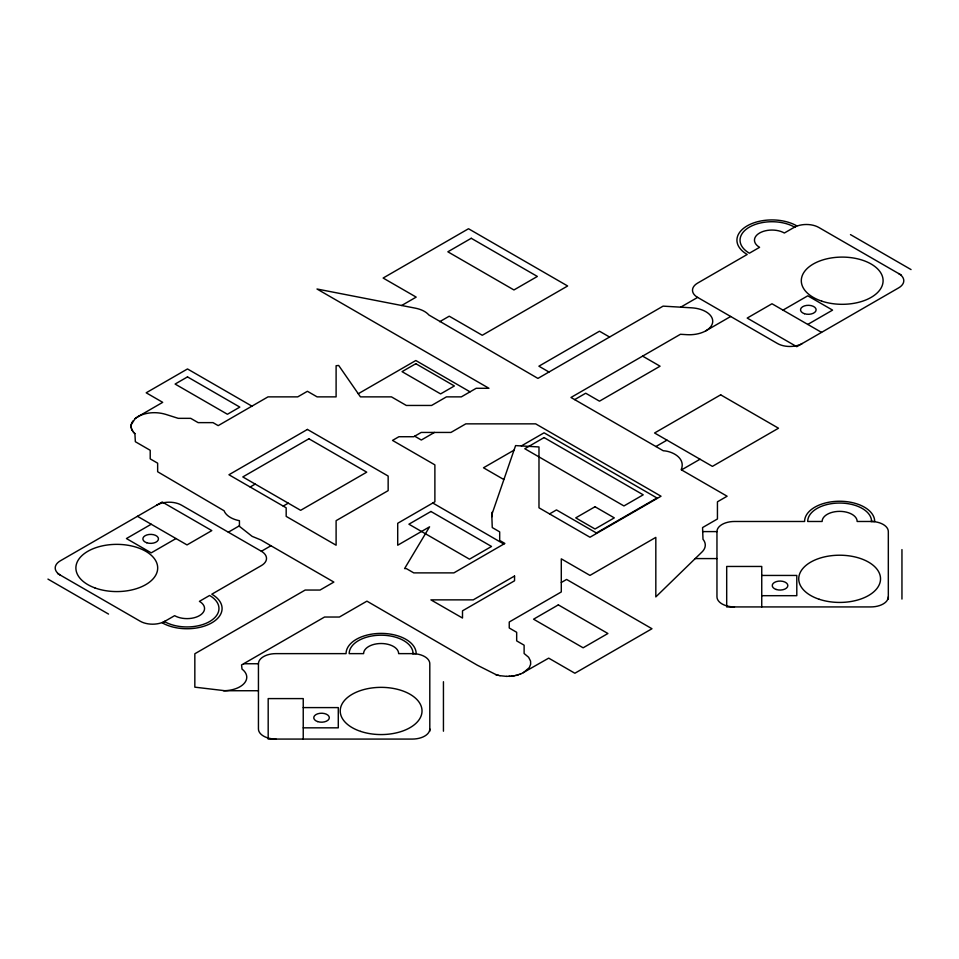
<?xml version="1.0" encoding="UTF-8"?>
<svg xmlns="http://www.w3.org/2000/svg" width="959" height="959" viewBox="0 0 959 959"><rect width="100%" height="100%" fill="white"/><g stroke="black" fill="none" stroke-linecap="round" stroke-linejoin="round"><path stroke-width="1.44" d="M131.083 426.18L131.479 428.661M131.143 425.448L131.203 424.801L131.131 426.707M491.787 514.695L515.594 445.599L538.982 446.954L538.982 507.802L589.977 537.244L661.027 496.223L535.673 423.854L465.81 423.854L450.946 432.437L421.205 432.437L413.761 436.729L398.896 436.729L392.519 440.409L434.883 464.875L434.883 501.809L397.709 523.278L397.709 545.215L429.584 526.815L404.578 568.591L406.328 568.591L413.761 572.883L453.895 572.883L504.878 543.441L499.687 540.444L499.687 531.861L492.255 527.57L491.787 514.647L491.847 515.331M491.847 514.012L491.907 513.341M131.215 424.705L135.135 418.592M492.075 512.693L492.255 512.034M131.395 424.07L131.575 423.434M131.839 422.835L132.126 422.212M132.522 421.576L132.905 420.965M135.782 418.1L136.454 417.585M135.159 418.568L138.072 416.566M137.245 417.081L162.706 402.336L146.188 392.794L187.496 368.951L251.929 406.148M401.653 305.501L416.182 297.11L383.132 278.038L468.507 228.745L567.644 285.986L482.269 335.266L449.232 316.194L439.69 321.697M358.27 393.741L415.822 360.524L470.054 391.835M151.222 524.237L126.432 538.55L151.222 552.863L176 538.55M250.155 487.004L255.202 484.091M228.326 532.197L239.438 525.772M283.205 506.088L288.251 503.163M434.451 432.437L421.325 440.025L414.696 436.189M680.686 307.18L697.625 297.398L777.485 343.514A17.526 10.117 0 0 0 802.275 343.514M156.725 505.165A17.526 10.117 0 0 1 181.515 505.165L261.375 551.269L270.941 545.755M574.657 399.615L585.721 393.226L599.483 401.174L660.068 366.194L642.614 356.125M705.884 330.795L730.674 316.482M513.988 450.191L483.492 467.788L503.703 479.464M521.348 445.935L544.077 432.809L656.987 497.997L596.402 532.976L556.472 509.924L549.567 513.916M783 310.117L807.778 295.816L832.568 310.117L807.778 324.43M655.92 446.522L666.973 440.145M681.525 469.898L700.022 459.229M561.291 582.509L566.601 579.44L651.976 628.732L574.873 673.242L548.704 658.138L521.097 673.841L514.228 675.819L506.712 676.383M523.41 672.715L529.308 667.608L530.663 664.215L530.555 661.087L528.637 657.287L524.117 653.499L524.117 645.179L516.673 640.888L516.673 632.293L509.241 628.001L509.241 622.007L561.291 591.955L561.291 558.845L589.977 575.4L655.824 537.376L655.824 596.906L702.012 551.976A23.364 13.486 0 0 0 702.995 539.27L702.563 527.57L717.44 518.975L717.44 501.809L727.114 496.223L681.214 469.718C685.985 458.33 672.691 451.209 663.244 450.754L570.965 397.482L680.434 334.283L686.992 334.679A23.364 13.486 0 0 0 705.824 330.831L707.37 329.848A23.364 13.486 0 0 0 710.979 316.134A23.364 13.486 0 0 0 691.739 307.827L663.089 306.137L537.927 378.409L428.853 314.972A23.364 13.486 0 0 0 415.391 308.175L316.997 289.007L488.946 388.287L476.191 388.287L461.327 396.87L446.45 396.87L431.586 405.453L406.328 405.453L391.452 396.87L360.44 396.87L338.683 365.451L336.106 365.727L336.106 396.87L317.105 396.87L307.419 391.284L297.746 396.87L268.005 396.87L218.196 425.628L213.006 422.631L198.129 422.631L190.697 418.34L178.254 418.34L165.691 414.36C156.689 411.675 146.487 412.082 138.108 416.542M519.79 674.333L520.401 674.117M517.788 674.98L518.435 674.8M515.69 675.508L516.362 675.376M513.497 675.927L514.18 675.819M511.279 676.203L511.974 676.143M508.977 676.359L509.685 676.335M702.563 531.598L716.96 531.598A17.526 10.117 0 0 1 734.486 521.48L804.589 521.48A35.051 20.235 0 0 1 839.64 501.245A35.051 20.235 0 0 1 874.692 521.48L857.166 521.48A17.526 10.117 0 0 0 839.64 511.363A17.526 10.117 0 0 0 822.115 521.48L807.706 521.48A31.935 18.437 0 0 1 839.64 503.043A31.935 18.437 0 0 1 871.575 521.48M695.215 558.582L716.96 558.582M761.746 575.448L796.797 575.448L796.797 595.683L761.746 595.683M243.622 663.748L258.439 663.748A17.526 10.117 0 0 1 275.964 653.63L346.067 653.63A35.051 20.235 0 0 1 381.119 633.396A35.051 20.235 0 0 1 416.17 653.63L398.644 653.63A17.526 10.117 0 0 0 381.119 643.513A17.526 10.117 0 0 0 363.593 653.63L349.184 653.63A31.935 18.437 0 0 1 381.119 635.194A31.935 18.437 0 0 1 413.053 653.63M223.387 690.732L258.439 690.732M303.236 707.598L338.287 707.598L338.287 727.833L303.236 727.833M506.688 676.383L499.963 675.687M499.951 675.687L496.414 674.824M497.829 675.208L498.476 675.376M495.779 674.597L496.378 674.812L477.378 665.234L366.925 601.149L339.414 617.033L324.538 617.033L241.56 664.935L242.016 669.082A23.364 13.486 0 0 1 244.617 682.88A23.364 13.486 0 0 1 224.79 690.708L194.833 687.159L194.833 653.762L305.178 590.049L320.054 590.049L333.864 582.077L260.836 539.917L252.145 536.369L239.438 526.347L239.438 520.701L238.323 520.473A23.364 13.486 0 0 1 224.094 510.763L157.648 471.756L157.648 463.173L150.215 458.882L150.215 450.298L135.351 441.715L134.907 433.576M850.465 234.595L911.05 269.575M901.412 275.149L818.794 227.451A17.526 10.117 0 0 0 794.016 227.451M821.551 332.377L771.983 303.763L747.193 318.076L796.761 346.69L898.655 287.868A17.526 10.117 0 0 0 898.655 273.555M609.576 337.041L599.483 331.215L538.898 366.194L548.992 372.02M432.797 503.019L503.847 544.029M137.449 516.29L187.017 544.916L211.807 530.603L162.239 501.989L60.345 560.811A17.526 10.117 0 0 0 60.345 575.124M57.588 573.53L140.206 621.228A17.526 10.117 0 0 0 164.984 621.228M47.95 579.092L108.535 614.072M134.356 433.048L133.792 432.485L134.871 433.552M133.289 431.874L132.03 429.98L132.426 430.651M132.786 431.238L133.721 432.413M131.779 429.38L131.515 428.757L132.006 429.956M491.907 516.014L492.063 516.649M131.347 428.086L131.191 427.45M901.951 549.591L901.951 599.063M888.322 599.063L888.322 531.598A17.526 10.117 0 0 0 870.796 521.48M761.746 606.927L761.746 566.457L726.694 566.457L726.694 606.927L870.796 606.927A17.526 10.117 0 0 0 888.322 596.81M716.96 531.598L716.96 596.81A17.526 10.117 0 0 0 734.486 606.927M443.442 681.729L443.442 731.202M429.8 731.202L429.8 663.748A17.526 10.117 0 0 0 412.274 653.63M303.236 739.077L303.236 698.596L268.184 698.596L268.184 739.077L412.274 739.077A17.526 10.117 0 0 0 429.8 728.948M258.439 663.748L258.439 728.948A17.526 10.117 0 0 0 275.964 739.077M164.445 621.552A31.935 18.437 0 0 0 209.601 621.552A31.935 18.437 0 0 0 209.601 595.467L199.412 601.353A17.526 10.117 0 0 1 199.412 615.666A17.526 10.117 0 0 1 174.634 615.666L162.239 622.823A35.051 20.235 0 0 0 211.807 622.823A35.051 20.235 0 0 0 211.807 594.196L261.375 565.582A17.526 10.117 0 0 0 261.375 551.269M794.555 227.127A31.935 18.437 0 0 0 749.399 227.127A31.935 18.437 0 0 0 749.399 253.2L759.588 247.314A17.526 10.117 0 0 1 759.588 233.013A17.526 10.117 0 0 1 784.366 233.013L796.761 225.856A35.051 20.235 0 0 0 747.193 225.856A35.051 20.235 0 0 0 747.193 254.471L697.625 283.097A17.526 10.117 0 0 0 697.625 297.398M187.496 376.899L175.101 384.056L227.427 414.264L239.822 407.107L187.496 376.899M471.253 238.288L447.853 251.797L513.94 289.954L537.352 276.444L471.253 238.288M415.822 363.701L402.049 371.648L440.601 393.909L454.374 385.962L415.822 363.701M307.419 429.44L228.937 474.753L286.178 507.802L286.178 516.386L336.106 545.215L336.106 520.677L388.155 490.636L388.155 476.048L307.419 429.44M308.906 438.778L242.807 476.935L300.647 510.32L366.734 472.164L308.906 438.778M544.077 437.58L524.801 448.716L623.937 505.944L643.213 494.82L544.077 437.58M430.939 511.483L408.906 524.201L469.49 559.181L491.523 546.462L430.939 511.483M720.677 394.832L654.577 432.988L712.405 466.374L778.504 428.217L720.677 394.832M595.024 506.748L575.748 517.872L595.024 529.008L614.299 517.872L595.024 506.748M514.551 576.011L473.243 599.866L430.903 599.866L462.502 618.04L462.502 610.835L514.551 580.782L514.551 576.011M558.342 604.877L533.564 619.19L583.132 647.804L607.91 633.503L558.342 604.877M146.775 542.77A7.792 4.495 0 0 0 158.463 538.874A7.792 4.495 0 0 0 146.775 534.978A7.792 4.495 0 0 0 146.775 542.77M94.821 587.879A40.889 23.603 0 0 0 157.648 568.999A40.889 23.603 0 0 0 97.914 547.026A40.889 23.603 0 0 0 94.821 587.879M317.645 721.6A7.792 4.495 0 0 0 329.321 717.716A7.792 4.495 0 0 0 317.645 713.82A7.792 4.495 0 0 0 317.645 721.6M360.68 731.405A40.889 23.603 0 0 0 422.02 710.967A40.889 23.603 0 0 0 360.68 690.516A40.889 23.603 0 0 0 360.68 731.405M776.155 589.461A7.792 4.495 0 0 0 787.842 585.565A7.792 4.495 0 0 0 776.155 581.669A7.792 4.495 0 0 0 776.155 589.461M819.19 599.267A40.889 23.603 0 0 0 880.53 578.816A40.889 23.603 0 0 0 819.19 558.378A40.889 23.603 0 0 0 819.19 599.267M804.433 313.701A7.792 4.495 0 0 0 816.121 309.805A7.792 4.495 0 0 0 804.433 305.909A7.792 4.495 0 0 0 804.433 313.701M821.755 301.15A40.889 23.603 0 0 0 883.095 280.711A40.889 23.603 0 0 0 821.755 260.261A40.889 23.603 0 0 0 821.755 301.15"/></g></svg>
